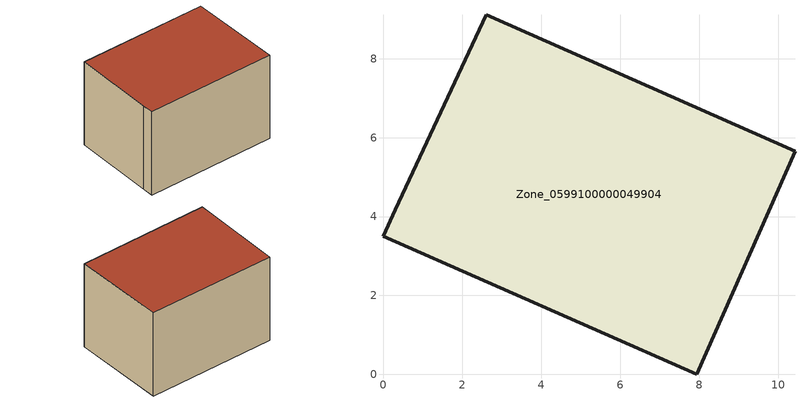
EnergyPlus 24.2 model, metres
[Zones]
Zone_0599100000049904
 floor ground (C_G): 0.29,4.17 2.61,9.12 10.43,5.66 7.94,0 0,3.5 z0
 wall outside (C_F): 7.94,0 10.43,5.66 2.61,9.12 0.29,4.17 0,3.5 7.94,0 z0:5.84
 roof outside (C_R): 2.61,9.12 0.29,4.17 0,3.5 7.94,0 10.43,5.66 z5.84
[BUILDING]
Pand.0599100000049904: North Axis=0; Terrain=City; Loads Convergence Tolerance Value=0.04; Temperature Convergence Tolerance Value=0.4; Solar Distribution=FullExterior; Maximum Number of Warmup Days=25; Minimum Number of Warmup Days=1
[Site:Location]
Rotterdam.The.Hague.AP_ZH_NLD Design_Conditions: Latitude=51.96; Longitude=4.45; Time Zone=1; Elevation=-4.5
[SITE:GROUNDTEMPERATURE:BUILDINGSURFACE]
18, 18, 18, 18, 18, 18, 18, 18, 18, 18, 18, 18
[MATERIAL] Thermal Absorptance=0.9; Solar Absorptance=0.7; Visible Absorptance=0.7
Name | Roughness | Thickness | Conductivity | Density | Specific Heat
G.TI.1946-1964 | MediumSmooth | 0.15 | 1 | 540 | 1210
F.TI.1946-1964 | Rough | 0.3 | 0.857143 | 1920 | 840
R.TI.1946-1964 | MediumRough | 0.2 | 0.277778 | 1500 | 1000
[CONSTRUCTION]
C_G: G.TI.1946-1964
C_F: F.TI.1946-1964
C_R: R.TI.1946-1964
[ZONE]
Zone_0599100000049904: Type=1; Multiplier=1; Ceiling Height=Autocalculate; Volume=Autocalculate; Floor Area=autocalculate; Part of Total Floor Area=Yes
[ZONEINFILTRATION:DESIGNFLOWRATE]
Infil_Zone_0599100000049904: Zone or ZoneList or Space or SpaceList=Zone_0599100000049904; Schedule=AlwaysOn; Design Flow Rate Calculation Method=Flow/Area; Flow Rate per Floor Area=0.003; Constant Term Coefficient=1; Temperature Term Coefficient=0; Velocity Term Coefficient=0; Velocity Squared Term Coefficient=0
[HVACTEMPLATE:ZONE:IDEALLOADSAIRSYSTEM]
Zone_0599100000049904: Maximum Heating Supply Air Temperature=50; Minimum Cooling Supply Air Temperature=13; Maximum Heating Supply Air Humidity Ratio=0.0156; Minimum Cooling Supply Air Humidity Ratio=0.0077; Heating Limit=NoLimit; Cooling Limit=NoLimit; Dehumidification Control Type=ConstantSensibleHeatRatio; Cooling Sensible Heat Ratio=0.7; Dehumidification Setpoint=60; Humidification Control Type=None; Humidification Setpoint=30; Outdoor Air Method=None; Outdoor Air Flow Rate per Person=0.00944; Outdoor Air Flow Rate per Zone Floor Area=0; Outdoor Air Flow Rate per Zone=0; Demand Controlled Ventilation Type=None; Outdoor Air Economizer Type=NoEconomizer; Heat Recovery Type=None; Sensible Heat Recovery Effectiveness=0.7; Latent Heat Recovery Effectiveness=0.65
[ZONECONTROL:THERMOSTAT]
ThermostatControl_Zone_0599100000049904: Zone or ZoneList=Zone_0599100000049904; Control Type Schedule=DualSetpointControlType; Control 1=Thermostat_Zone_0599100000049904; Temperature Difference Between Cutout And Setpoint=0
[THERMOSTATSETPOINT:DUALSETPOINT]
Thermostat_Zone_0599100000049904: Heating Setpoint Temperature Schedule=HeatingSetpoint_Zone_0599100000049904; Cooling Setpoint Temperature Schedule=CoolingSetpoint_Zone_0599100000049904
[SCHEDULE:COMPACT]
HeatingSetpoint_Zone_0599100000049904: Through: 12/31, For: AllDays, Until: 24:00, 21
CoolingSetpoint_Zone_0599100000049904: Through: 12/31, For: AllDays, Until: 24:00, 24
DualSetpointControlType: Through: 12/31, For: AllDays, Until: 24:00, 4
AlwaysOn: Through: 12/31, For: AllDays, Until: 24:00, 1
